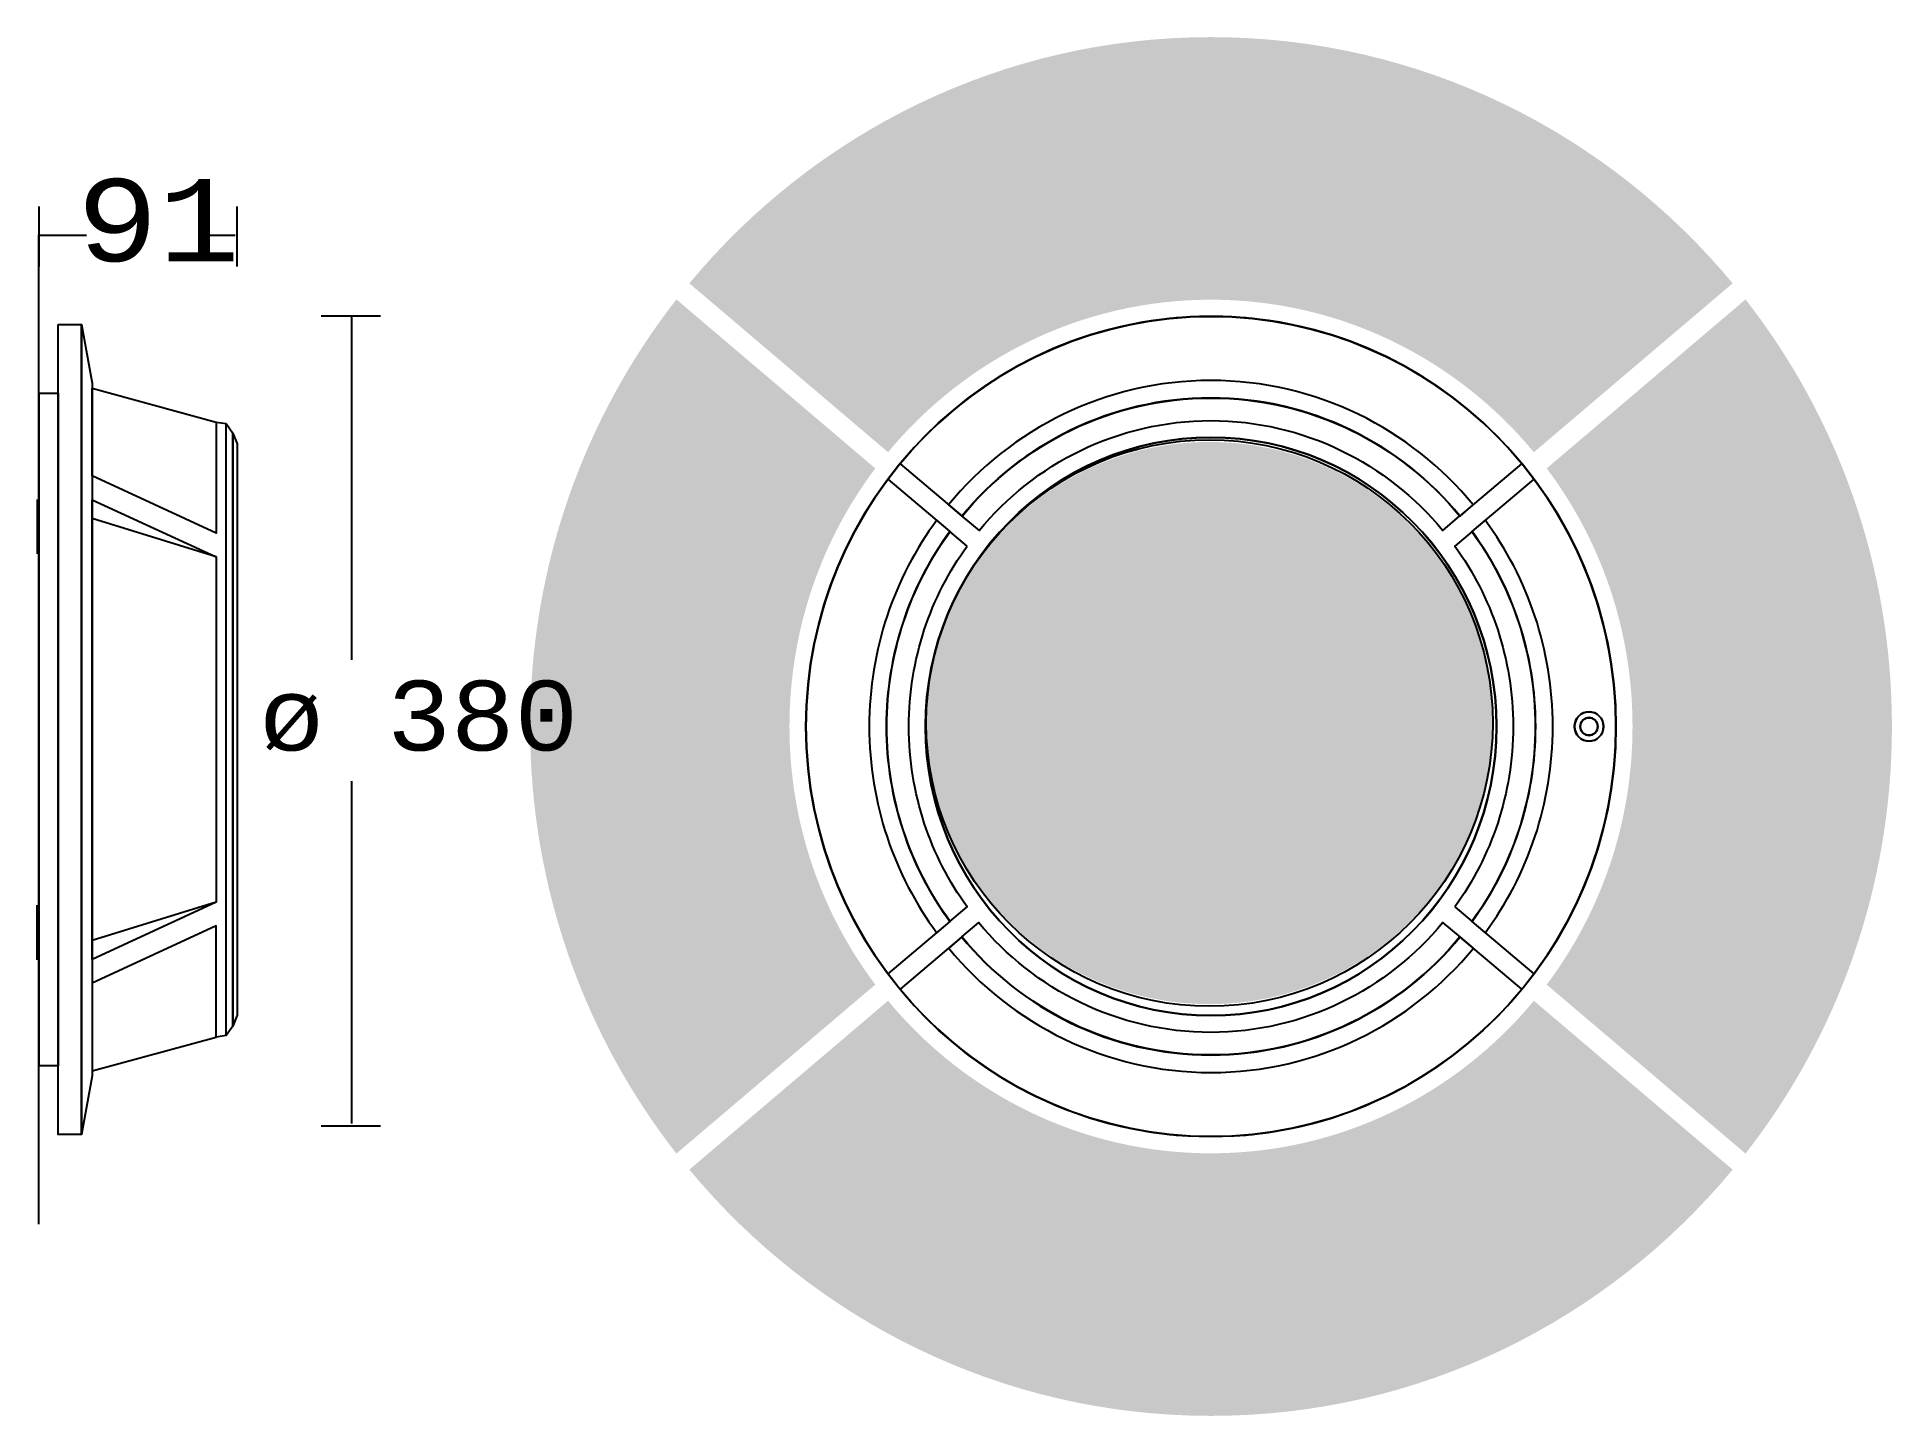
# Model space of a CAD drawing. Extents: x 26 to 314, y 0 to 214.
import ezdxf

# ---------------------------------------------------------------- set-up
doc = ezdxf.new("R2010")
doc.units = 0
doc.layers.add('LIVELLO_1', color=160, linetype='Continuous')
doc.styles.add('STD', font='txt')

# ---------------------------------------------------------------- blocks, each defined once
blk = doc.blocks.new('AI9-BLK1')
at = {"layer": 'LIVELLO_1'}
h = blk.add_hatch(color=2, dxfattribs=at)
h.dxf.hatch_style = 2
edge = h.paths.add_edge_path()
edge.add_spline(control_points=[(132.46, -68.77), (113.07, -92.14), (83.99, -106.99), (51.49, -106.99), (18.99, -106.99), (-10.08, -92.14), (-29.47, -68.77), (-29.47, -68.77), (1.37, -42.57), (1.37, -42.57), (13.37, -57.04), (31.37, -66.24), (51.49, -66.24), (71.61, -66.24), (89.61, -57.04), (101.61, -42.57), (101.61, -42.57), (132.46, -68.77), (132.46, -68.77)], knot_values=[0, 0, 0, 0, 1, 1, 1, 2, 2, 2, 3, 3, 3, 4, 4, 4, 5, 5, 5, 6, 6, 6, 6], degree=3, periodic=0)
edge = h.paths.add_edge_path()
edge.add_spline(control_points=[(134.46, 66.28), (148.69, 48.06), (157.18, 25.03), (157.18, 0), (157.18, -25.03), (148.69, -48.06), (134.46, -66.28), (134.46, -66.28), (103.6, -40.06), (103.6, -40.06), (111.96, -28.93), (116.92, -15.05), (116.92, 0), (116.92, 15.05), (111.96, 28.94), (103.6, 40.06), (103.6, 40.06), (134.46, 66.28), (134.46, 66.28)], knot_values=[0, 0, 0, 0, 1, 1, 1, 2, 2, 2, 3, 3, 3, 4, 4, 4, 5, 5, 5, 6, 6, 6, 6], degree=3, periodic=0)
edge = h.paths.add_edge_path()
edge.add_spline(control_points=[(-29.47, 68.78), (-10.08, 92.14), (18.99, 106.99), (51.49, 106.99), (83.99, 106.99), (113.07, 92.14), (132.46, 68.78), (132.46, 68.78), (101.61, 42.57), (101.61, 42.57), (89.61, 57.04), (71.61, 66.24), (51.49, 66.24), (31.37, 66.24), (13.37, 57.04), (1.37, 42.57), (1.37, 42.57), (-29.47, 68.78), (-29.47, 68.78)], knot_values=[0, 0, 0, 0, 1, 1, 1, 2, 2, 2, 3, 3, 3, 4, 4, 4, 5, 5, 5, 6, 6, 6, 6], degree=3, periodic=0)
edge = h.paths.add_edge_path()
edge.add_spline(control_points=[(-54.19, 0), (-54.19, 25.03), (-45.7, 48.06), (-31.48, 66.28), (-31.48, 66.28), (-0.61, 40.06), (-0.61, 40.06), (-8.97, 28.94), (-13.93, 15.05), (-13.93, 0), (-13.93, -15.05), (-8.97, -28.93), (-0.61, -40.06), (-0.61, -40.06), (-31.48, -66.28), (-31.48, -66.28), (-45.7, -48.06), (-54.19, -25.03), (-54.19, 0)], knot_values=[0, 0, 0, 0, 1, 1, 1, 2, 2, 2, 3, 3, 3, 4, 4, 4, 5, 5, 5, 6, 6, 6, 6], degree=3, periodic=0)
h = blk.add_hatch(color=2, dxfattribs=at)
h.dxf.hatch_style = 2
edge = h.paths.add_edge_path()
edge.add_spline(control_points=[(7.3, 0.54), (7.3, 24.64), (26.98, 44.17), (51.26, 44.17), (75.54, 44.17), (95.21, 24.64), (95.21, 0.54), (95.21, -23.56), (75.54, -43.09), (51.26, -43.09), (26.98, -43.09), (7.3, -23.56), (7.3, 0.54)], knot_values=[0, 0, 0, 0, 1, 1, 1, 2, 2, 2, 3, 3, 3, 4, 4, 4, 4], degree=3, periodic=0)
at = {"layer": 'LIVELLO_1', "color": 7}
for p, q in [((-130.39, 71.37), (-130.39, 80.68)), ((-99.64, 71.37), (-99.64, 80.68)), ((-130.47, 76.32), (-130.47, -77.26)), ((-123.05, 76.18), (-130.21, 76.18)), ((-99.96, 76.18), (-104.76, 76.18)), ((-86.61, 63.74), (-77.41, 63.74)), ((-81.88, 10.34), (-81.88, 63.54)), ((-102.92, 47.24), (-101.36, 47.02)), ((-130.71, 35.25), (-130.71, 26.79)), ((-102.92, 26.31), (-122.15, 32.29)), ((-81.88, -61.61), (-81.88, -8.47)), ((-130.71, -36.19), (-130.71, -27.74)), ((-102.92, -27.25), (-122.15, -33.23)), ((-101.36, -47.96), (-102.92, -48.19)), ((-86.6, -61.96), (-77.41, -61.96))]:
    blk.add_line(p, q, dxfattribs=at)
for points in [[(-127.45, 62.38), (-123.82, 62.38), (-123.82, -63.32), (-127.45, -63.32)], [(-123.82, 62.38), (-122.15, 53.29), (-122.15, -54.23), (-123.82, -63.32)], [(-122.15, 52.51), (-102.92, 47.24), (-102.92, 30), (-122.15, 38.88)], [(-130.39, 51.71), (-127.45, 51.71), (-127.45, -52.66), (-130.39, -52.66)], [(-101.36, 47.02), (-100.32, 45.55), (-100.32, -46.49), (-101.36, -47.96)], [(-99.64, 43.87), (-99.64, -44.82), (-100.32, -46.49), (-100.32, 45.55)], [(-122.15, 35.2), (-102.92, 26.31), (-102.92, -27.25), (-122.15, -36.14)], [(-122.15, -53.46), (-102.92, -48.19), (-102.92, -30.94), (-122.15, -39.82)]]:
    blk.add_lwpolyline(points, close=True, dxfattribs=at)
for centre, radius in [((51.26, 0.54), 43.96), ((110.17, 0), 1.36)]:
    blk.add_circle(centre, radius, dxfattribs=at)
for centre, major_axis, ratio in [((51.49, 0), (0, 63.64), 0.987763), ((51.49, 0), (0, 44.87), 0.987815), ((110.17, 0), (0, 2.28), 0.988354)]:
    blk.add_ellipse(centre, major_axis=major_axis, ratio=ratio, dxfattribs=at)
for points, knots in [([(-11.37, 0), (-11.37, 35.15), (16.77, 63.64), (51.49, 63.64), (86.21, 63.64), (114.35, 35.15), (114.35, 0), (114.35, -35.15), (86.21, -63.63), (51.49, -63.63), (16.77, -63.63), (-11.37, -35.15), (-11.37, 0)], [0, 0, 0, 0, 1, 1, 1, 2, 2, 2, 3, 3, 3, 4, 4, 4, 4]), ([(3.26, 40.79), (14.79, 54.75), (32.13, 63.64), (51.5, 63.64), (70.87, 63.64), (88.2, 54.75), (99.74, 40.79), (99.74, 40.79), (90.14, 32.66), (90.14, 32.66), (80.91, 43.85), (67.02, 50.97), (51.5, 50.97), (35.97, 50.97), (22.09, 43.85), (12.86, 32.66), (12.86, 32.66), (3.26, 40.79), (3.26, 40.79)], [0, 0, 0, 0, 1, 1, 1, 2, 2, 2, 3, 3, 3, 4, 4, 4, 5, 5, 5, 6, 6, 6, 6]), ([(3.26, 40.79), (14.79, 54.75), (32.13, 63.64), (51.5, 63.64), (70.87, 63.64), (88.2, 54.75), (99.74, 40.79), (99.74, 40.79), (90.14, 32.66), (90.14, 32.66), (80.91, 43.85), (67.02, 50.97), (51.5, 50.97), (35.97, 50.97), (22.09, 43.85), (12.86, 32.66), (12.86, 32.66), (3.26, 40.79), (3.26, 40.79)], [0, 0, 0, 0, 1, 1, 1, 2, 2, 2, 3, 3, 3, 4, 4, 4, 5, 5, 5, 6, 6, 6, 6]), ([(10.74, 34.41), (20.48, 46.2), (35.11, 53.7), (51.47, 53.7), (67.83, 53.7), (82.46, 46.2), (92.2, 34.41), (92.2, 34.41), (90.15, 32.66), (90.15, 32.66), (80.9, 43.86), (67.01, 50.98), (51.47, 50.98), (35.94, 50.98), (22.05, 43.86), (12.8, 32.66), (12.8, 32.66), (10.74, 34.41), (10.74, 34.41)], [0, 0, 0, 0, 1, 1, 1, 2, 2, 2, 3, 3, 3, 4, 4, 4, 5, 5, 5, 6, 6, 6, 6]), ([(10.74, 34.41), (20.48, 46.2), (35.11, 53.7), (51.47, 53.7), (67.83, 53.7), (82.46, 46.2), (92.2, 34.41), (92.2, 34.41), (90.15, 32.66), (90.15, 32.66), (80.9, 43.86), (67.01, 50.98), (51.47, 50.98), (35.94, 50.98), (22.05, 43.86), (12.8, 32.66), (12.8, 32.66), (10.74, 34.41), (10.74, 34.41)], [0, 0, 0, 0, 1, 1, 1, 2, 2, 2, 3, 3, 3, 4, 4, 4, 5, 5, 5, 6, 6, 6, 6]), ([(90.13, 32.67), (90.13, 32.67), (87.47, 30.41), (87.47, 30.41), (78.87, 40.84), (65.94, 47.47), (51.48, 47.47), (37.03, 47.47), (24.1, 40.84), (15.5, 30.41), (15.5, 30.41), (12.84, 32.66), (12.84, 32.66), (22.08, 43.87), (35.96, 50.99), (51.48, 50.99), (67.01, 50.99), (80.89, 43.87), (90.13, 32.67)], [0, 0, 0, 0, 1, 1, 1, 2, 2, 2, 3, 3, 3, 4, 4, 4, 5, 5, 5, 6, 6, 6, 6]), ([(90.13, 32.67), (90.13, 32.67), (87.47, 30.41), (87.47, 30.41), (78.87, 40.84), (65.94, 47.47), (51.48, 47.47), (37.03, 47.47), (24.1, 40.84), (15.5, 30.41), (15.5, 30.41), (12.84, 32.66), (12.84, 32.66), (22.08, 43.87), (35.96, 50.99), (51.48, 50.99), (67.01, 50.99), (80.89, 43.87), (90.13, 32.67)], [0, 0, 0, 0, 1, 1, 1, 2, 2, 2, 3, 3, 3, 4, 4, 4, 5, 5, 5, 6, 6, 6, 6]), ([(7.17, 0), (7.17, 24.78), (27.01, 44.87), (51.49, 44.87), (75.97, 44.87), (95.82, 24.78), (95.82, 0), (95.82, -24.78), (75.97, -44.87), (51.49, -44.87), (27.01, -44.87), (7.17, -24.78), (7.17, 0)], [0, 0, 0, 0, 1, 1, 1, 2, 2, 2, 3, 3, 3, 4, 4, 4, 4]), ([(1.38, -38.4), (-6.62, -27.72), (-11.37, -14.42), (-11.37, 0.01), (-11.37, 14.43), (-6.62, 27.74), (1.38, 38.41), (1.38, 38.41), (10.99, 30.26), (10.99, 30.26), (4.81, 21.8), (1.16, 11.33), (1.16, 0.01), (1.16, -11.32), (4.81, -21.78), (10.99, -30.25), (10.99, -30.25), (1.38, -38.4), (1.38, -38.4)], [0, 0, 0, 0, 1, 1, 1, 2, 2, 2, 3, 3, 3, 4, 4, 4, 5, 5, 5, 6, 6, 6, 6]), ([(1.38, -38.4), (-6.62, -27.72), (-11.37, -14.42), (-11.37, 0.01), (-11.37, 14.43), (-6.62, 27.74), (1.38, 38.41), (1.38, 38.41), (10.99, 30.26), (10.99, 30.26), (4.81, 21.8), (1.16, 11.33), (1.16, 0.01), (1.16, -11.32), (4.81, -21.78), (10.99, -30.25), (10.99, -30.25), (1.38, -38.4), (1.38, -38.4)], [0, 0, 0, 0, 1, 1, 1, 2, 2, 2, 3, 3, 3, 4, 4, 4, 5, 5, 5, 6, 6, 6, 6]), ([(101.61, 38.4), (109.61, 27.73), (114.35, 14.42), (114.35, 0), (114.35, -14.43), (109.61, -27.73), (101.61, -38.41), (101.61, -38.41), (92, -30.25), (92, -30.25), (98.18, -21.79), (101.83, -11.33), (101.83, 0), (101.83, 11.32), (98.18, 21.78), (92, 30.25), (92, 30.25), (101.61, 38.4), (101.61, 38.4)], [0, 0, 0, 0, 1, 1, 1, 2, 2, 2, 3, 3, 3, 4, 4, 4, 5, 5, 5, 6, 6, 6, 6]), ([(101.61, 38.4), (109.61, 27.73), (114.35, 14.42), (114.35, 0), (114.35, -14.43), (109.61, -27.73), (101.61, -38.41), (101.61, -38.41), (92, -30.25), (92, -30.25), (98.18, -21.79), (101.83, -11.33), (101.83, 0), (101.83, 11.32), (98.18, 21.78), (92, 30.25), (92, 30.25), (101.61, 38.4), (101.61, 38.4)], [0, 0, 0, 0, 1, 1, 1, 2, 2, 2, 3, 3, 3, 4, 4, 4, 5, 5, 5, 6, 6, 6, 6]), ([(8.92, -32), (2.34, -23.06), (-1.55, -11.99), (-1.55, 0.01), (-1.55, 12), (2.34, 23.07), (8.92, 32.01), (8.92, 32.01), (10.99, 30.27), (10.99, 30.27), (4.8, 21.8), (1.14, 11.33), (1.14, 0.01), (1.14, -11.32), (4.8, -21.79), (10.99, -30.25), (10.99, -30.25), (8.92, -32), (8.92, -32)], [0, 0, 0, 0, 1, 1, 1, 2, 2, 2, 3, 3, 3, 4, 4, 4, 5, 5, 5, 6, 6, 6, 6]), ([(8.92, -32), (2.34, -23.06), (-1.55, -11.99), (-1.55, 0.01), (-1.55, 12), (2.34, 23.07), (8.92, 32.01), (8.92, 32.01), (10.99, 30.27), (10.99, 30.27), (4.8, 21.8), (1.14, 11.33), (1.14, 0.01), (1.14, -11.32), (4.8, -21.79), (10.99, -30.25), (10.99, -30.25), (8.92, -32), (8.92, -32)], [0, 0, 0, 0, 1, 1, 1, 2, 2, 2, 3, 3, 3, 4, 4, 4, 5, 5, 5, 6, 6, 6, 6]), ([(94.06, 32), (100.64, 23.06), (104.54, 11.99), (104.54, 0), (104.54, -11.99), (100.64, -23.07), (94.06, -32.01), (94.06, -32.01), (92, -30.26), (92, -30.26), (98.19, -21.8), (101.84, -11.33), (101.84, 0), (101.84, 11.32), (98.19, 21.79), (92, 30.26), (92, 30.26), (94.06, 32), (94.06, 32)], [0, 0, 0, 0, 1, 1, 1, 2, 2, 2, 3, 3, 3, 4, 4, 4, 5, 5, 5, 6, 6, 6, 6]), ([(94.06, 32), (100.64, 23.06), (104.54, 11.99), (104.54, 0), (104.54, -11.99), (100.64, -23.07), (94.06, -32.01), (94.06, -32.01), (92, -30.26), (92, -30.26), (98.19, -21.8), (101.84, -11.33), (101.84, 0), (101.84, 11.32), (98.19, 21.79), (92, 30.26), (92, 30.26), (94.06, 32), (94.06, 32)], [0, 0, 0, 0, 1, 1, 1, 2, 2, 2, 3, 3, 3, 4, 4, 4, 5, 5, 5, 6, 6, 6, 6]), ([(13.65, 28), (7.96, 20.15), (4.61, 10.47), (4.61, 0), (4.61, -10.47), (7.96, -20.15), (13.65, -28), (13.65, -28), (10.97, -30.26), (10.97, -30.26), (4.78, -21.8), (1.13, -11.33), (1.13, 0), (1.13, 11.33), (4.78, 21.8), (10.97, 30.27), (10.97, 30.27), (13.65, 28), (13.65, 28)], [0, 0, 0, 0, 1, 1, 1, 2, 2, 2, 3, 3, 3, 4, 4, 4, 5, 5, 5, 6, 6, 6, 6]), ([(13.65, 28), (7.96, 20.15), (4.61, 10.47), (4.61, 0), (4.61, -10.47), (7.96, -20.15), (13.65, -28), (13.65, -28), (10.97, -30.26), (10.97, -30.26), (4.78, -21.8), (1.13, -11.33), (1.13, 0), (1.13, 11.33), (4.78, 21.8), (10.97, 30.27), (10.97, 30.27), (13.65, 28), (13.65, 28)], [0, 0, 0, 0, 1, 1, 1, 2, 2, 2, 3, 3, 3, 4, 4, 4, 5, 5, 5, 6, 6, 6, 6]), ([(89.34, -28), (95.02, -20.15), (98.38, -10.47), (98.38, 0), (98.38, 10.47), (95.02, 20.15), (89.34, 28), (89.34, 28), (92.01, 30.27), (92.01, 30.27), (98.2, 21.8), (101.86, 11.33), (101.86, 0), (101.86, -11.33), (98.2, -21.8), (92.01, -30.26), (92.01, -30.26), (89.34, -28), (89.34, -28)], [0, 0, 0, 0, 1, 1, 1, 2, 2, 2, 3, 3, 3, 4, 4, 4, 5, 5, 5, 6, 6, 6, 6]), ([(89.34, -28), (95.02, -20.15), (98.38, -10.47), (98.38, 0), (98.38, 10.47), (95.02, 20.15), (89.34, 28), (89.34, 28), (92.01, 30.27), (92.01, 30.27), (98.2, 21.8), (101.86, 11.33), (101.86, 0), (101.86, -11.33), (98.2, -21.8), (92.01, -30.26), (92.01, -30.26), (89.34, -28), (89.34, -28)], [0, 0, 0, 0, 1, 1, 1, 2, 2, 2, 3, 3, 3, 4, 4, 4, 5, 5, 5, 6, 6, 6, 6]), ([(107.92, 0), (107.92, 1.26), (108.92, 2.28), (110.17, 2.28), (111.41, 2.28), (112.42, 1.26), (112.42, 0), (112.42, -1.26), (111.41, -2.28), (110.17, -2.28), (108.92, -2.28), (107.92, -1.26), (107.92, 0)], [0, 0, 0, 0, 1, 1, 1, 2, 2, 2, 3, 3, 3, 4, 4, 4, 4]), ([(108.81, 0), (108.81, 0.76), (109.42, 1.38), (110.17, 1.38), (110.92, 1.38), (111.53, 0.76), (111.53, 0), (111.53, -0.76), (110.92, -1.38), (110.17, -1.38), (109.42, -1.38), (108.81, -0.76), (108.81, 0)], [0, 0, 0, 0, 1, 1, 1, 2, 2, 2, 3, 3, 3, 4, 4, 4, 4]), ([(12.77, -32.66), (12.77, -32.66), (15.43, -30.41), (15.43, -30.41), (24.05, -40.84), (36.99, -47.47), (51.46, -47.47), (65.93, -47.47), (78.87, -40.84), (87.48, -30.41), (87.48, -30.41), (90.15, -32.66), (90.15, -32.66), (80.9, -43.86), (67, -50.99), (51.46, -50.99), (35.92, -50.99), (22.02, -43.86), (12.77, -32.66)], [0, 0, 0, 0, 1, 1, 1, 2, 2, 2, 3, 3, 3, 4, 4, 4, 5, 5, 5, 6, 6, 6, 6]), ([(12.77, -32.66), (12.77, -32.66), (15.43, -30.41), (15.43, -30.41), (24.05, -40.84), (36.99, -47.47), (51.46, -47.47), (65.93, -47.47), (78.87, -40.84), (87.48, -30.41), (87.48, -30.41), (90.15, -32.66), (90.15, -32.66), (80.9, -43.86), (67, -50.99), (51.46, -50.99), (35.92, -50.99), (22.02, -43.86), (12.77, -32.66)], [0, 0, 0, 0, 1, 1, 1, 2, 2, 2, 3, 3, 3, 4, 4, 4, 5, 5, 5, 6, 6, 6, 6]), ([(99.72, -40.78), (88.19, -54.75), (70.86, -63.63), (51.49, -63.63), (32.11, -63.63), (14.78, -54.75), (3.25, -40.78), (3.25, -40.78), (12.84, -32.66), (12.84, -32.66), (22.08, -43.85), (35.96, -50.97), (51.49, -50.97), (67.01, -50.97), (80.89, -43.85), (90.13, -32.66), (90.13, -32.66), (99.72, -40.78), (99.72, -40.78)], [0, 0, 0, 0, 1, 1, 1, 2, 2, 2, 3, 3, 3, 4, 4, 4, 5, 5, 5, 6, 6, 6, 6]), ([(99.72, -40.78), (88.19, -54.75), (70.86, -63.63), (51.49, -63.63), (32.11, -63.63), (14.78, -54.75), (3.25, -40.78), (3.25, -40.78), (12.84, -32.66), (12.84, -32.66), (22.08, -43.85), (35.96, -50.97), (51.49, -50.97), (67.01, -50.97), (80.89, -43.85), (90.13, -32.66), (90.13, -32.66), (99.72, -40.78), (99.72, -40.78)], [0, 0, 0, 0, 1, 1, 1, 2, 2, 2, 3, 3, 3, 4, 4, 4, 5, 5, 5, 6, 6, 6, 6]), ([(92.24, -34.4), (82.5, -46.2), (67.87, -53.7), (51.51, -53.7), (35.15, -53.7), (20.52, -46.2), (10.78, -34.4), (10.78, -34.4), (12.84, -32.66), (12.84, -32.66), (22.08, -43.86), (35.98, -50.98), (51.51, -50.98), (67.05, -50.98), (80.94, -43.86), (90.19, -32.66), (90.19, -32.66), (92.24, -34.4), (92.24, -34.4)], [0, 0, 0, 0, 1, 1, 1, 2, 2, 2, 3, 3, 3, 4, 4, 4, 5, 5, 5, 6, 6, 6, 6]), ([(92.24, -34.4), (82.5, -46.2), (67.87, -53.7), (51.51, -53.7), (35.15, -53.7), (20.52, -46.2), (10.78, -34.4), (10.78, -34.4), (12.84, -32.66), (12.84, -32.66), (22.08, -43.86), (35.98, -50.98), (51.51, -50.98), (67.05, -50.98), (80.94, -43.86), (90.19, -32.66), (90.19, -32.66), (92.24, -34.4), (92.24, -34.4)], [0, 0, 0, 0, 1, 1, 1, 2, 2, 2, 3, 3, 3, 4, 4, 4, 5, 5, 5, 6, 6, 6, 6])]:
    blk.add_open_spline(points, degree=3, knots=knots, dxfattribs=at)
at = {"layer": 'LIVELLO_1', "color": 7, "attachment_point": 1, "style": 'STD'}
for s, insert, char_height in [('\\fCourier|b0|i0;\\H12.7775;\\W0.99;\\C7;91', (-124.58, 84.98), 12.7775), ('\\fCourier|b0|i0;\\H10.8392;\\W0.91;\\C7;ø 380', (-96.14, 7.12), 10.8392)]:
    blk.add_mtext(s, dxfattribs=dict(at, insert=insert, char_height=char_height))

msp = doc.modelspace()

# ---------------------------------------------------------------- block references
at = {"layer": 'LIVELLO_1', "color": 7}
msp.add_blockref('AI9-BLK1', (156.793961, 106.993641), dxfattribs=at)

doc.saveas('drawing.dxf')
